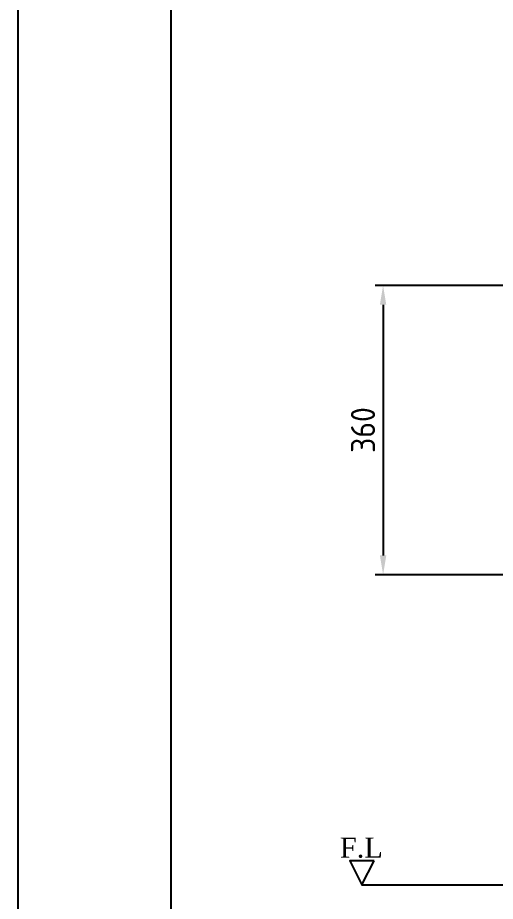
# Model space of a CAD drawing. Header units: millimetres. Extents: x 14558 to 16983, y -260 to 3171.
# Drawn here: x 14558 to 15153, y 681 to 1781 of the extents above; entities that cross this region are included whole.
import ezdxf

# ---------------------------------------------------------------- set-up
doc = ezdxf.new("R2010")
doc.units = ezdxf.units.MM
doc.header["$LTSCALE"] = 0.2
for name, color, linetype in [('3', 3, 'Continuous'), ('MAIN', 7, 'Continuous'), ('YA', 7, 'Continuous')]:
    doc.layers.add(name, color=color, linetype=linetype)
doc.layers.add('DIM', color=3, linetype='Continuous', lineweight=15)
doc.layers.add('LINE', color=7, linetype='Continuous', lineweight=25)
doc.styles.add('h', font='', dxfattribs={"height": 28})
doc.styles.get("Standard").update_dxf_attribs({"font": 'ISOCP.SHX', "bigfont": 'WHGTXT.SHX'})
doc.styles.add('STYLE2', font='dutch.ttf', dxfattribs={"height": 25})
doc.styles.get('h').set_extended_font_data('Haansoft Batang')
doc.dimstyles.new('AM_ISO', dxfattribs={"dimtxt": 28, "dimasz": 24, "dimexe": 10, "dimexo": 0, "dimgap": 10, "dimtad": 1, "dimdec": 0, "dimdsep": 46, "dimtxsty": 'h', "dimcen": -5, "dimclrd": 256, "dimclre": 256, "dimclrt": 256, "dimadec": 0, "dimazin": 2, "dimtp": 0.1, "dimtm": 0.1, "dimtfac": 0.71, "dimtdec": 0, "dimtmove": 0, "dimatfit": 3, "dimfxl": 0, "dimlwd": -1, "dimlwe": -1, "dimarcsym": 0})

# ---------------------------------------------------------------- blocks, each defined once
blk = doc.blocks.new('*D66')
at = {"layer": '3', "color": 0}
for p, q in [((15165.5, 1448), (15002.9, 1448)), ((15012.9, 1424), (15012.9, 1112)), ((15284.2, 1088), (15002.9, 1088))]:
    blk.add_line(p, q, dxfattribs=at)
for points in [[(15008.9, 1424), (15016.9, 1424), (15012.9, 1448)], [(15008.9, 1112), (15016.9, 1112), (15012.9, 1088)]]:
    blk.add_solid(points, dxfattribs=at)
at = {"layer": 'Defpoints', "color": 0}
for p in [(15165.5, 1448, 25.3), (15012.9, 1088), (15284.2, 1088)]:
    blk.add_point(p, dxfattribs=at)
at = {"layer": '3', "color": 0, "insert": (14987.9, 1268), "char_height": 40, "attachment_point": 5, "rotation": 90}
blk.add_mtext('{\\H0.75x;360}', dxfattribs=at)

msp = doc.modelspace()

# ---------------------------------------------------------------- linework, layer by layer
at = {"layer": 'LINE'}
msp.add_line((14986.6, 701.9), (16610.5, 701.9), dxfattribs=at)
at = {"layer": 'MAIN', "color": 0}
msp.add_lwpolyline([(15001.6, 731.9), (14971.6, 731.9), (14986.6, 701.9), (15001.6, 731.9)], dxfattribs=at)
at = {"layer": 'YA', "color": 7}
msp.add_line((14749.2, -129.1), (14749.2, 1980.7), dxfattribs=at)
at = {"layer": 'YA', "color": 0}
msp.add_lwpolyline([(14557.9, -259.6), (16983.4, -259.6), (16983.4, 3170.7), (14557.9, 3170.7)], close=True, dxfattribs=at)

# ---------------------------------------------------------------- texts
at = {"layer": 'DIM', "color": 0, "insert": (14959.1, 760.8), "char_height": 25, "width": 67.266, "attachment_point": 1, "style": 'STYLE2'}
msp.add_mtext('F.L', dxfattribs=at)

# ---------------------------------------------------------------- dimensions: what is measured, and where the dimension line sits
at = {"layer": '3', "color": 0}
dim = msp.add_linear_dim(base=(15012.9, 1088), p1=(15165.5, 1448, 25.3), p2=(15284.2, 1088), angle=90, text='{\\H0.75x;<>}', dimstyle='AM_ISO', override={"dimtxt": 40, "dimtxsty": 'Standard', "dimclrd": 0, "dimclre": 0, "dimclrt": 0}, dxfattribs=at)
dim.commit()
dim.dimension.update_dxf_attribs({"geometry": '*D66', "text_midpoint": (14987.9, 1268)})

doc.saveas('drawing.dxf')
